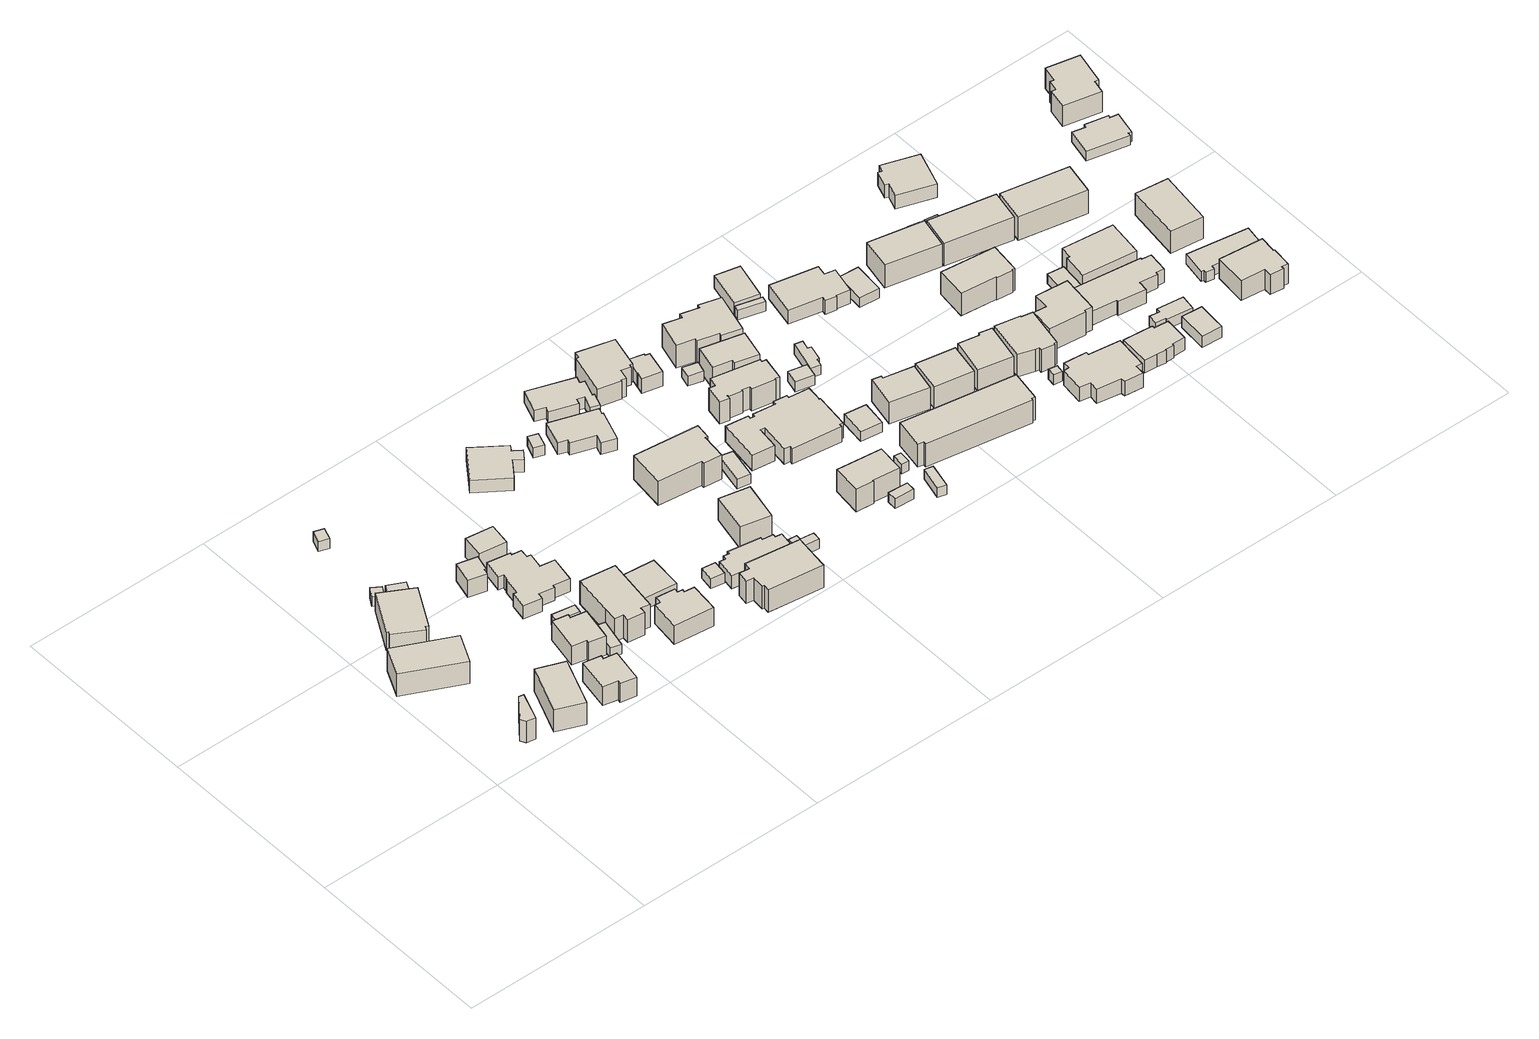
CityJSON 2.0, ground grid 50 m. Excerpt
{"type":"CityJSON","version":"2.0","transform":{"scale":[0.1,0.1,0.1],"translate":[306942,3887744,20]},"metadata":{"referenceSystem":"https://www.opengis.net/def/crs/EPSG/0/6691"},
"CityObjects":{
"building1":{"type":"Building","attributes":{"class":"3001","measuredHeight":2,"BuildingIDAttribute.prefecture":"22","BuildingIDAttribute.city":"22203","BuildingDetailAttribute.surveyYear":2015},"geometry":[{"type":"Solid","lod":"1","boundaries":[[[[0,1,2,3,4]],[[3,5,6,4]],[[2,7,5,3]],[[1,8,7,2]],[[0,9,8,1]],[[4,6,9,0]],[[5,7,8,9,6]]]]}]},
"building2":{"type":"Building","attributes":{"class":"3001","measuredHeight":2,"BuildingIDAttribute.prefecture":"22","BuildingIDAttribute.city":"22203","BuildingDetailAttribute.surveyYear":2015},"geometry":[{"type":"Solid","lod":"1","boundaries":[[[[10,11,12,13]],[[12,14,15,13]],[[11,16,14,12]],[[10,17,16,11]],[[13,15,17,10]],[[14,16,17,15]]]]}]},
"building3":{"type":"Building","attributes":{"class":"3001","measuredHeight":2,"BuildingIDAttribute.prefecture":"22","BuildingIDAttribute.city":"22203","BuildingDetailAttribute.surveyYear":2015},"geometry":[{"type":"Solid","lod":"1","boundaries":[[[[18,19,20,21]],[[20,22,23,21]],[[19,24,22,20]],[[18,25,24,19]],[[21,23,25,18]],[[22,24,25,23]]]]}]},
"building4":{"type":"Building","attributes":{"class":"3001","measuredHeight":2,"BuildingIDAttribute.prefecture":"22","BuildingIDAttribute.city":"22203","BuildingDetailAttribute.surveyYear":2015},"geometry":[{"type":"Solid","lod":"1","boundaries":[[[[26,27,28,29,30,31,32,33]],[[32,34,35,33]],[[31,36,34,32]],[[30,37,36,31]],[[29,38,37,30]],[[28,39,38,29]],[[27,40,39,28]],[[26,41,40,27]],[[33,35,41,26]],[[34,36,37,38,39,40,41,35]]]]}]},
"building5":{"type":"Building","attributes":{"class":"3001","measuredHeight":2,"BuildingIDAttribute.prefecture":"22","BuildingIDAttribute.city":"22203","BuildingDetailAttribute.surveyYear":2015},"geometry":[{"type":"Solid","lod":"1","boundaries":[[[[42,43,44,45]],[[44,46,47,45]],[[43,48,46,44]],[[42,49,48,43]],[[45,47,49,42]],[[46,48,49,47]]]]}]},
"building6":{"type":"Building","attributes":{"class":"3001","measuredHeight":2,"BuildingIDAttribute.prefecture":"22","BuildingIDAttribute.city":"22203","BuildingDetailAttribute.surveyYear":2015},"geometry":[{"type":"Solid","lod":"1","boundaries":[[[[50,51,52,53]],[[52,54,55,53]],[[51,56,54,52]],[[50,57,56,51]],[[53,55,57,50]],[[54,56,57,55]]]]}]},
"building7":{"type":"Building","attributes":{"class":"3001","measuredHeight":2,"BuildingIDAttribute.prefecture":"22","BuildingIDAttribute.city":"22203","BuildingDetailAttribute.surveyYear":2015},"geometry":[{"type":"Solid","lod":"1","boundaries":[[[[58,59,60,61,62,63,64,65]],[[64,66,67,65]],[[63,68,66,64]],[[62,69,68,63]],[[61,70,69,62]],[[60,71,70,61]],[[59,72,71,60]],[[58,73,72,59]],[[65,67,73,58]],[[66,68,69,70,71,72,73,67]]]]}]},
"building8":{"type":"Building","attributes":{"class":"3001","measuredHeight":2,"BuildingIDAttribute.prefecture":"22","BuildingIDAttribute.city":"22203","BuildingDetailAttribute.surveyYear":2015},"geometry":[{"type":"Solid","lod":"1","boundaries":[[[[74,75,76,77]],[[76,78,79,77]],[[75,80,78,76]],[[74,81,80,75]],[[77,79,81,74]],[[78,80,81,79]]]]}]},
"building9":{"type":"Building","attributes":{"class":"3001","measuredHeight":2,"BuildingIDAttribute.prefecture":"22","BuildingIDAttribute.city":"22203","BuildingDetailAttribute.surveyYear":2015},"geometry":[{"type":"Solid","lod":"1","boundaries":[[[[82,83,84,85,86,87,88,89]],[[88,90,91,89]],[[87,92,90,88]],[[86,93,92,87]],[[85,94,93,86]],[[84,95,94,85]],[[83,96,95,84]],[[82,97,96,83]],[[89,91,97,82]],[[90,92,93,94,95,96,97,91]]]]}]},
"building10":{"type":"Building","attributes":{"class":"3001","measuredHeight":2,"BuildingIDAttribute.prefecture":"22","BuildingIDAttribute.city":"22203","BuildingDetailAttribute.surveyYear":2015},"geometry":[{"type":"Solid","lod":"1","boundaries":[[[[98,99,100,101,102,103]],[[102,104,105,103]],[[101,106,104,102]],[[100,107,106,101]],[[99,108,107,100]],[[98,109,108,99]],[[103,105,109,98]],[[104,106,107,108,109,105]]]]}]},
"building11":{"type":"Building","attributes":{"class":"3003","measuredHeight":2,"BuildingIDAttribute.prefecture":"22","BuildingIDAttribute.city":"22203","BuildingDetailAttribute.surveyYear":2015},"geometry":[{"type":"Solid","lod":"1","boundaries":[[[[110,111,112,113]],[[112,114,115,113]],[[111,116,114,112]],[[110,117,116,111]],[[113,115,117,110]],[[114,116,117,115]]]]}]},
"building12":{"type":"Building","attributes":{"class":"3001","measuredHeight":2,"BuildingIDAttribute.prefecture":"22","BuildingIDAttribute.city":"22203","BuildingDetailAttribute.surveyYear":2015},"geometry":[{"type":"Solid","lod":"1","boundaries":[[[[118,119,120,121]],[[120,122,123,121]],[[119,124,122,120]],[[118,125,124,119]],[[121,123,125,118]],[[122,124,125,123]]]]}]},
"building13":{"type":"Building","attributes":{"class":"3001","measuredHeight":2,"BuildingIDAttribute.prefecture":"22","BuildingIDAttribute.city":"22203","BuildingDetailAttribute.surveyYear":2015},"geometry":[{"type":"Solid","lod":"1","boundaries":[[[[126,127,128,129,130,131,132,133,134,135,136,137,138,139,140,141,142,143,144,145]],[[144,146,147,145]],[[143,148,146,144]],[[142,149,148,143]],[[141,150,149,142]],[[140,151,150,141]],[[139,152,151,140]],[[138,153,152,139]],[[137,154,153,138]],[[136,155,154,137]],[[135,156,155,136]],[[134,157,156,135]],[[133,158,157,134]],[[132,159,158,133]],[[131,160,159,132]],[[130,161,160,131]],[[129,162,161,130]],[[128,163,162,129]],[[127,164,163,128]],[[126,165,164,127]],[[145,147,165,126]],[[146,148,149,150,151,152,153,154,155,156,157,158,159,160,161,162,163,164,165,147]]]]}]},
"building14":{"type":"Building","attributes":{"class":"3001","measuredHeight":2,"BuildingIDAttribute.prefecture":"22","BuildingIDAttribute.city":"22203","BuildingDetailAttribute.surveyYear":2015},"geometry":[{"type":"Solid","lod":"1","boundaries":[[[[166,167,168,169]],[[168,170,171,169]],[[167,172,170,168]],[[166,173,172,167]],[[169,171,173,166]],[[170,172,173,171]]]]}]},
"building15":{"type":"Building","attributes":{"class":"3001","measuredHeight":2,"BuildingIDAttribute.prefecture":"22","BuildingIDAttribute.city":"22203","BuildingDetailAttribute.surveyYear":2015},"geometry":[{"type":"Solid","lod":"1","boundaries":[[[[113,174,175,176,177,178,179,180,181]],[[180,182,183,181]],[[179,184,182,180]],[[178,185,184,179]],[[177,186,185,178]],[[176,187,186,177]],[[175,188,187,176]],[[174,189,188,175]],[[113,190,189,174]],[[181,183,190,113]],[[182,184,185,186,187,188,189,190,183]]]]}]},
"building16":{"type":"Building","attributes":{"class":"3001","measuredHeight":2,"BuildingIDAttribute.prefecture":"22","BuildingIDAttribute.city":"22203","BuildingDetailAttribute.surveyYear":2015},"geometry":[{"type":"Solid","lod":"1","boundaries":[[[[191,192,193,194,195,196,197,198,199,200,201,202]],[[201,203,204,202]],[[200,205,203,201]],[[199,206,205,200]],[[198,207,206,199]],[[197,208,207,198]],[[196,209,208,197]],[[195,210,209,196]],[[194,211,210,195]],[[193,212,211,194]],[[192,213,212,193]],[[191,214,213,192]],[[202,204,214,191]],[[203,205,206,207,208,209,210,211,212,213,214,204]]]]}]},
"building17":{"type":"Building","attributes":{"class":"3001","measuredHeight":2,"BuildingIDAttribute.prefecture":"22","BuildingIDAttribute.city":"22203","BuildingDetailAttribute.surveyYear":2015},"geometry":[{"type":"Solid","lod":"1","boundaries":[[[[215,216,217,218]],[[217,219,220,218]],[[216,221,219,217]],[[215,222,221,216]],[[218,220,222,215]],[[219,221,222,220]]]]}]},
"building18":{"type":"Building","attributes":{"class":"3001","measuredHeight":2,"BuildingIDAttribute.prefecture":"22","BuildingIDAttribute.city":"22203","BuildingDetailAttribute.surveyYear":2015},"geometry":[{"type":"Solid","lod":"1","boundaries":[[[[223,224,225,226]],[[225,227,228,226]],[[224,229,227,225]],[[223,230,229,224]],[[226,228,230,223]],[[227,229,230,228]]]]}]},
"building19":{"type":"Building","attributes":{"class":"3001","measuredHeight":2,"BuildingIDAttribute.prefecture":"22","BuildingIDAttribute.city":"22203","BuildingDetailAttribute.surveyYear":2015},"geometry":[{"type":"Solid","lod":"1","boundaries":[[[[231,232,233,234,235,236,237,238]],[[237,239,240,238]],[[236,241,239,237]],[[235,242,241,236]],[[234,243,242,235]],[[233,244,243,234]],[[232,245,244,233]],[[231,246,245,232]],[[238,240,246,231]],[[239,241,242,243,244,245,246,240]]]]}]},
"building20":{"type":"Building","attributes":{"class":"3001","measuredHeight":2,"BuildingIDAttribute.prefecture":"22","BuildingIDAttribute.city":"22203","BuildingDetailAttribute.surveyYear":2015},"geometry":[{"type":"Solid","lod":"1","boundaries":[[[[247,248,249,250,251,252,253,254,255,256]],[[255,257,258,256]],[[254,259,257,255]],[[253,260,259,254]],[[252,261,260,253]],[[251,262,261,252]],[[250,263,262,251]],[[249,264,263,250]],[[248,265,264,249]],[[247,266,265,248]],[[256,258,266,247]],[[257,259,260,261,262,263,264,265,266,258]]]]}]},
"building21":{"type":"Building","attributes":{"class":"3001","measuredHeight":2,"BuildingIDAttribute.prefecture":"22","BuildingIDAttribute.city":"22203","BuildingDetailAttribute.surveyYear":2015},"geometry":[{"type":"Solid","lod":"1","boundaries":[[[[267,268,269,270,271,272,273,274,275,276,277,278]],[[277,279,280,278]],[[276,281,279,277]],[[275,282,281,276]],[[274,283,282,275]],[[273,284,283,274]],[[272,285,284,273]],[[271,286,285,272]],[[270,287,286,271]],[[269,288,287,270]],[[268,289,288,269]],[[267,290,289,268]],[[278,280,290,267]],[[279,281,282,283,284,285,286,287,288,289,290,280]]]]}]},
"building22":{"type":"Building","attributes":{"class":"3001","measuredHeight":2,"BuildingIDAttribute.prefecture":"22","BuildingIDAttribute.city":"22203","BuildingDetailAttribute.surveyYear":2015},"geometry":[{"type":"Solid","lod":"1","boundaries":[[[[291,292,293,294]],[[293,295,296,294]],[[292,297,295,293]],[[291,298,297,292]],[[294,296,298,291]],[[295,297,298,296]]]]}]},
"building23":{"type":"Building","attributes":{"class":"3001","measuredHeight":2,"BuildingIDAttribute.prefecture":"22","BuildingIDAttribute.city":"22203","BuildingDetailAttribute.surveyYear":2015},"geometry":[{"type":"Solid","lod":"1","boundaries":[[[[299,300,301,302]],[[301,303,304,302]],[[300,305,303,301]],[[299,306,305,300]],[[302,304,306,299]],[[303,305,306,304]]]]}]},
"building24":{"type":"Building","attributes":{"class":"3001","measuredHeight":2,"BuildingIDAttribute.prefecture":"22","BuildingIDAttribute.city":"22203","BuildingDetailAttribute.surveyYear":2015},"geometry":[{"type":"Solid","lod":"1","boundaries":[[[[307,308,309,310,311,312]],[[311,313,314,312]],[[310,315,313,311]],[[309,316,315,310]],[[308,317,316,309]],[[307,318,317,308]],[[312,314,318,307]],[[313,315,316,317,318,314]]]]}]},
"building25":{"type":"Building","attributes":{"class":"3001","measuredHeight":2,"BuildingIDAttribute.prefecture":"22","BuildingIDAttribute.city":"22203","BuildingDetailAttribute.surveyYear":2015},"geometry":[{"type":"Solid","lod":"1","boundaries":[[[[319,320,321,322,323,324,325,326,327,328]],[[327,329,330,328]],[[326,331,329,327]],[[325,332,331,326]],[[324,333,332,325]],[[323,334,333,324]],[[322,335,334,323]],[[321,336,335,322]],[[320,337,336,321]],[[319,338,337,320]],[[328,330,338,319]],[[329,331,332,333,334,335,336,337,338,330]]]]}]},
"building26":{"type":"Building","attributes":{"class":"3001","measuredHeight":2,"BuildingIDAttribute.prefecture":"22","BuildingIDAttribute.city":"22203","BuildingDetailAttribute.surveyYear":2015},"geometry":[{"type":"Solid","lod":"1","boundaries":[[[[339,340,341,342,343,344,345,346]],[[345,347,348,346]],[[344,349,347,345]],[[343,350,349,344]],[[342,351,350,343]],[[341,352,351,342]],[[340,353,352,341]],[[339,354,353,340]],[[346,348,354,339]],[[347,349,350,351,352,353,354,348]]]]}]},
"building27":{"type":"Building","attributes":{"class":"3001","measuredHeight":2,"BuildingIDAttribute.prefecture":"22","BuildingIDAttribute.city":"22203","BuildingDetailAttribute.surveyYear":2015},"geometry":[{"type":"Solid","lod":"1","boundaries":[[[[355,356,357,358,359,360,361,362,363,364,365,366,367,368]],[[367,369,370,368]],[[366,371,369,367]],[[365,372,371,366]],[[364,373,372,365]],[[363,374,373,364]],[[362,375,374,363]],[[361,376,375,362]],[[360,377,376,361]],[[359,378,377,360]],[[358,379,378,359]],[[357,380,379,358]],[[356,381,380,357]],[[355,382,381,356]],[[368,370,382,355]],[[369,371,372,373,374,375,376,377,378,379,380,381,382,370]]]]}]},
"building28":{"type":"Building","attributes":{"class":"3001","measuredHeight":2,"BuildingIDAttribute.prefecture":"22","BuildingIDAttribute.city":"22203","BuildingDetailAttribute.surveyYear":2015},"geometry":[{"type":"Solid","lod":"1","boundaries":[[[[383,384,385,386]],[[385,387,388,386]],[[384,389,387,385]],[[383,390,389,384]],[[386,388,390,383]],[[387,389,390,388]]]]}]},
"building29":{"type":"Building","attributes":{"class":"3001","measuredHeight":2,"BuildingIDAttribute.prefecture":"22","BuildingIDAttribute.city":"22203","BuildingDetailAttribute.surveyYear":2015},"geometry":[{"type":"Solid","lod":"1","boundaries":[[[[391,392,393,394,395,396,397,398,399,400,401,402]],[[401,403,404,402]],[[400,405,403,401]],[[399,406,405,400]],[[398,407,406,399]],[[397,408,407,398]],[[396,409,408,397]],[[395,410,409,396]],[[394,411,410,395]],[[393,412,411,394]],[[392,413,412,393]],[[391,414,413,392]],[[402,404,414,391]],[[403,405,406,407,408,409,410,411,412,413,414,404]]]]}]},
"building30":{"type":"Building","attributes":{"class":"3001","measuredHeight":2,"BuildingIDAttribute.prefecture":"22","BuildingIDAttribute.city":"22203","BuildingDetailAttribute.surveyYear":2015},"geometry":[{"type":"Solid","lod":"1","boundaries":[[[[415,416,417,418,419,420]],[[419,421,422,420]],[[418,423,421,419]],[[417,424,423,418]],[[416,425,424,417]],[[415,426,425,416]],[[420,422,426,415]],[[421,423,424,425,426,422]]]]}]},
"building31":{"type":"Building","attributes":{"class":"3003","measuredHeight":2,"BuildingIDAttribute.prefecture":"22","BuildingIDAttribute.city":"22203","BuildingDetailAttribute.surveyYear":2015},"geometry":[{"type":"Solid","lod":"1","boundaries":[[[[427,428,429,430]],[[429,431,432,430]],[[428,433,431,429]],[[427,434,433,428]],[[430,432,434,427]],[[431,433,434,432]]]]}]},
"building32":{"type":"Building","attributes":{"class":"3001","measuredHeight":2,"BuildingIDAttribute.prefecture":"22","BuildingIDAttribute.city":"22203","BuildingDetailAttribute.surveyYear":2015},"geometry":[{"type":"Solid","lod":"1","boundaries":[[[[435,436,437,438,439,440,441,442]],[[441,443,444,442]],[[440,445,443,441]],[[439,446,445,440]],[[438,447,446,439]],[[437,448,447,438]],[[436,449,448,437]],[[435,450,449,436]],[[442,444,450,435]],[[443,445,446,447,448,449,450,444]]]]}]},
"building33":{"type":"Building","attributes":{"class":"3001","measuredHeight":2,"BuildingIDAttribute.prefecture":"22","BuildingIDAttribute.city":"22203","BuildingDetailAttribute.surveyYear":2015},"geometry":[{"type":"Solid","lod":"1","boundaries":[[[[451,452,453,454,455,456,457,458,459,460,461,462,463,464,465,466,467,468,469,470,471,472]],[[471,473,474,472]],[[470,475,473,471]],[[469,476,475,470]],[[468,477,476,469]],[[467,478,477,468]],[[466,479,478,467]],[[465,480,479,466]],[[464,481,480,465]],[[463,482,481,464]],[[462,483,482,463]],[[461,484,483,462]],[[460,485,484,461]],[[459,486,485,460]],[[458,487,486,459]],[[457,488,487,458]],[[456,489,488,457]],[[455,490,489,456]],[[454,491,490,455]],[[453,492,491,454]],[[452,493,492,453]],[[451,494,493,452]],[[472,474,494,451]],[[473,475,476,477,478,479,480,481,482,483,484,485,486,487,488,489,490,491,492,493,494,474]]]]}]},
"building34":{"type":"Building","attributes":{"class":"3001","measuredHeight":2,"BuildingIDAttribute.prefecture":"22","BuildingIDAttribute.city":"22203","BuildingDetailAttribute.surveyYear":2015},"geometry":[{"type":"Solid","lod":"1","boundaries":[[[[495,496,497,498,499,500,501,502,503,504,505,506,507,508,509,510,511,512]],[[511,513,514,512]],[[510,515,513,511]],[[509,516,515,510]],[[508,517,516,509]],[[507,518,517,508]],[[506,519,518,507]],[[505,520,519,506]],[[504,521,520,505]],[[503,522,521,504]],[[502,523,522,503]],[[501,524,523,502]],[[500,525,524,501]],[[499,526,525,500]],[[498,527,526,499]],[[497,528,527,498]],[[496,529,528,497]],[[495,530,529,496]],[[512,514,530,495]],[[513,515,516,517,518,519,520,521,522,523,524,525,526,527,528,529,530,514]]]]}]},
"building35":{"type":"Building","attributes":{"class":"3001","measuredHeight":2,"BuildingIDAttribute.prefecture":"22","BuildingIDAttribute.city":"22203","BuildingDetailAttribute.surveyYear":2015},"geometry":[{"type":"Solid","lod":"1","boundaries":[[[[531,532,533,534]],[[533,535,536,534]],[[532,537,535,533]],[[531,538,537,532]],[[534,536,538,531]],[[535,537,538,536]]]]}]},
"building36":{"type":"Building","attributes":{"class":"3003","measuredHeight":2,"BuildingIDAttribute.prefecture":"22","BuildingIDAttribute.city":"22203","BuildingDetailAttribute.surveyYear":2015},"geometry":[{"type":"Solid","lod":"1","boundaries":[[[[539,540,541,542]],[[541,543,544,542]],[[540,545,543,541]],[[539,546,545,540]],[[542,544,546,539]],[[543,545,546,544]]]]}]},
"building37":{"type":"Building","attributes":{"class":"3001","measuredHeight":2,"BuildingIDAttribute.prefecture":"22","BuildingIDAttribute.city":"22203","BuildingDetailAttribute.surveyYear":2015},"geometry":[{"type":"Solid","lod":"1","boundaries":[[[[547,548,549,550]],[[549,551,552,550]],[[548,553,551,549]],[[547,554,553,548]],[[550,552,554,547]],[[551,553,554,552]]]]}]},
"building38":{"type":"Building","attributes":{"class":"3001","measuredHeight":2,"BuildingIDAttribute.prefecture":"22","BuildingIDAttribute.city":"22203","BuildingDetailAttribute.surveyYear":2015},"geometry":[{"type":"Solid","lod":"1","boundaries":[[[[555,556,557,558,559,560]],[[559,561,562,560]],[[558,563,561,559]],[[557,564,563,558]],[[556,565,564,557]],[[555,566,565,556]],[[560,562,566,555]],[[561,563,564,565,566,562]]]]}]},
"building39":{"type":"Building","attributes":{"class":"3001","measuredHeight":2,"BuildingIDAttribute.prefecture":"22","BuildingIDAttribute.city":"22203","BuildingDetailAttribute.surveyYear":2015},"geometry":[{"type":"Solid","lod":"1","boundaries":[[[[567,568,569,570]],[[569,571,572,570]],[[568,573,571,569]],[[567,574,573,568]],[[570,572,574,567]],[[571,573,574,572]]]]}]},
"building40":{"type":"Building","attributes":{"class":"3001","measuredHeight":2,"BuildingIDAttribute.prefecture":"22","BuildingIDAttribute.city":"22203","BuildingDetailAttribute.surveyYear":2015},"geometry":[{"type":"Solid","lod":"1","boundaries":[[[[575,576,577,578,579,580,581,582,583,584,585,586]],[[585,587,588,586]],[[584,589,587,585]],[[583,590,589,584]],[[582,591,590,583]],[[581,592,591,582]],[[580,593,592,581]],[[579,594,593,580]],[[578,595,594,579]],[[577,596,595,578]],[[576,597,596,577]],[[575,598,597,576]],[[586,588,598,575]],[[587,589,590,591,592,593,594,595,596,597,598,588]]]]}]},
"building41":{"type":"Building","attributes":{"class":"3001","measuredHeight":2,"BuildingIDAttribute.prefecture":"22","BuildingIDAttribute.city":"22203","BuildingDetailAttribute.surveyYear":2015},"geometry":[{"type":"Solid","lod":"1","boundaries":[[[[599,600,601,602]],[[601,603,604,602]],[[600,605,603,601]],[[599,606,605,600]],[[602,604,606,599]],[[603,605,606,604]]]]}]},
"building42":{"type":"Building","attributes":{"class":"3001","measuredHeight":2,"BuildingIDAttribute.prefecture":"22","BuildingIDAttribute.city":"22203","BuildingDetailAttribute.surveyYear":2015},"geometry":[{"type":"Solid","lod":"1","boundaries":[[[[607,608,609,610,611,612,613,614]],[[613,615,616,614]],[[612,617,615,613]],[[611,618,617,612]],[[610,619,618,611]],[[609,620,619,610]],[[608,621,620,609]],[[607,622,621,608]],[[614,616,622,607]],[[615,617,618,619,620,621,622,616]]]]}]},
"building43":{"type":"Building","attributes":{"class":"3001","measuredHeight":2,"BuildingIDAttribute.prefecture":"22","BuildingIDAttribute.city":"22203","BuildingDetailAttribute.surveyYear":2015},"geometry":[{"type":"Solid","lod":"1","boundaries":[[[[623,624,625,626,627,628]],[[627,629,630,628]],[[626,631,629,627]],[[625,632,631,626]],[[624,633,632,625]],[[623,634,633,624]],[[628,630,634,623]],[[629,631,632,633,634,630]]]]}]},
"building44":{"type":"Building","attributes":{"class":"3001","measuredHeight":2,"BuildingIDAttribute.prefecture":"22","BuildingIDAttribute.city":"22203","BuildingDetailAttribute.surveyYear":2015},"geometry":[{"type":"Solid","lod":"1","boundaries":[[[[635,636,637,638,639,640,641,642]],[[641,643,644,642]],[[640,645,643,641]],[[639,646,645,640]],[[638,647,646,639]],[[637,648,647,638]],[[636,649,648,637]],[[635,650,649,636]],[[642,644,650,635]],[[643,645,646,647,648,649,650,644]]]]}]},
"building45":{"type":"Building","attributes":{"class":"3003","measuredHeight":2,"BuildingIDAttribute.prefecture":"22","BuildingIDAttribute.city":"22203","BuildingDetailAttribute.surveyYear":2015},"geometry":[{"type":"Solid","lod":"1","boundaries":[[[[651,652,653,654]],[[653,655,656,654]],[[652,657,655,653]],[[651,658,657,652]],[[654,656,658,651]],[[655,657,658,656]]]]}]},
"building46":{"type":"Building","attributes":{"class":"3001","measuredHeight":2,"BuildingIDAttribute.prefecture":"22","BuildingIDAttribute.city":"22203","BuildingDetailAttribute.surveyYear":2015},"geometry":[{"type":"Solid","lod":"1","boundaries":[[[[659,660,661,662]],[[661,663,664,662]],[[660,665,663,661]],[[659,666,665,660]],[[662,664,666,659]],[[663,665,666,664]]]]}]},
"building47":{"type":"Building","attributes":{"class":"3001","measuredHeight":2,"BuildingIDAttribute.prefecture":"22","BuildingIDAttribute.city":"22203","BuildingDetailAttribute.surveyYear":2015},"geometry":[{"type":"Solid","lod":"1","boundaries":[[[[667,668,669,670]],[[669,671,672,670]],[[668,673,671,669]],[[667,674,673,668]],[[670,672,674,667]],[[671,673,674,672]]]]}]},
"building48":{"type":"Building","attributes":{"class":"3001","measuredHeight":2,"BuildingIDAttribute.prefecture":"22","BuildingIDAttribute.city":"22203","BuildingDetailAttribute.surveyYear":2015},"geometry":[{"type":"Solid","lod":"1","boundaries":[[[[675,676,677,678,679,680,681,682,683,684]],[[683,685,686,684]],[[682,687,685,683]],[[681,688,687,682]],[[680,689,688,681]],[[679,690,689,680]],[[678,691,690,679]],[[677,692,691,678]],[[676,693,692,677]],[[675,694,693,676]],[[684,686,694,675]],[[685,687,688,689,690,691,692,693,694,686]]]]}]},
"building49":{"type":"Building","attributes":{"class":"3001","measuredHeight":2,"BuildingIDAttribute.prefecture":"22","BuildingIDAttribute.city":"22203","BuildingDetailAttribute.surveyYear":2015},"geometry":[{"type":"Solid","lod":"1","boundaries":[[[[695,696,697,698,699,700]],[[699,701,702,700]],[[698,703,701,699]],[[697,704,703,698]],[[696,705,704,697]],[[695,706,705,696]],[[700,702,706,695]],[[701,703,704,705,706,702]]]]}]},
"building50":{"type":"Building","attributes":{"class":"3003","measuredHeight":2,"BuildingIDAttribute.prefecture":"22","BuildingIDAttribute.city":"22203","BuildingDetailAttribute.surveyYear":2015},"geometry":[{"type":"Solid","lod":"1","boundaries":[[[[707,708,709,710]],[[709,711,712,710]],[[708,713,711,709]],[[707,714,713,708]],[[710,712,714,707]],[[711,713,714,712]]]]}]},
"building51":{"type":"Building","attributes":{"class":"3001","measuredHeight":2,"BuildingIDAttribute.prefecture":"22","BuildingIDAttribute.city":"22203","BuildingDetailAttribute.surveyYear":2015},"geometry":[{"type":"Solid","lod":"1","boundaries":[[[[715,716,717,718]],[[717,719,720,718]],[[716,721,719,717]],[[715,722,721,716]],[[718,720,722,715]],[[719,721,722,720]]]]}]},
"building52":{"type":"Building","attributes":{"class":"3001","measuredHeight":2,"BuildingIDAttribute.prefecture":"22","BuildingIDAttribute.city":"22203","BuildingDetailAttribute.surveyYear":2015},"geometry":[{"type":"Solid","lod":"1","boundaries":[[[[723,724,725,726,727,728,729,730,731,732,733]],[[732,734,735,733]],[[731,736,734,732]],[[730,737,736,731]],[[729,738,737,730]],[[728,739,738,729]],[[727,740,739,728]],[[726,741,740,727]],[[725,742,741,726]],[[724,743,742,725]],[[723,744,743,724]],[[733,735,744,723]],[[734,736,737,738,739,740,741,742,743,744,735]]]]}]},
"building53":{"type":"Building","attributes":{"class":"3001","measuredHeight":2,"BuildingIDAttribute.prefecture":"22","BuildingIDAttribute.city":"22203","BuildingDetailAttribute.surveyYear":2015},"geometry":[{"type":"Solid","lod":"1","boundaries":[[[[745,746,747,748,749,750,751,752,753,754,755,756,757,758]],[[757,759,760,758]],[[756,761,759,757]],[[755,762,761,756]],[[754,763,762,755]],[[753,764,763,754]],[[752,765,764,753]],[[751,766,765,752]],[[750,767,766,751]],[[749,768,767,750]],[[748,769,768,749]],[[747,770,769,748]],[[746,771,770,747]],[[745,772,771,746]],[[758,760,772,745]],[[759,761,762,763,764,765,766,767,768,769,770,771,772,760]]]]}]},
"building54":{"type":"Building","attributes":{"class":"3001","measuredHeight":2,"BuildingIDAttribute.prefecture":"22","BuildingIDAttribute.city":"22203","BuildingDetailAttribute.surveyYear":2015},"geometry":[{"type":"Solid","lod":"1","boundaries":[[[[773,774,775,776]],[[775,777,778,776]],[[774,779,777,775]],[[773,780,779,774]],[[776,778,780,773]],[[777,779,780,778]]]]}]},
"building55":{"type":"Building","attributes":{"class":"3001","measuredHeight":2,"BuildingIDAttribute.prefecture":"22","BuildingIDAttribute.city":"22203","BuildingDetailAttribute.surveyYear":2015},"geometry":[{"type":"Solid","lod":"1","boundaries":[[[[781,782,783,784,785,786,787,788]],[[787,789,790,788]],[[786,791,789,787]],[[785,792,791,786]],[[784,793,792,785]],[[783,794,793,784]],[[782,795,794,783]],[[781,796,795,782]],[[788,790,796,781]],[[789,791,792,793,794,795,796,790]]]]}]},
"building56":{"type":"Building","attributes":{"class":"3001","measuredHeight":2,"BuildingIDAttribute.prefecture":"22","BuildingIDAttribute.city":"22203","BuildingDetailAttribute.surveyYear":2015},"geometry":[{"type":"Solid","lod":"1","boundaries":[[[[797,798,799,800,801,802,803,804]],[[803,805,806,804]],[[802,807,805,803]],[[801,808,807,802]],[[800,809,808,801]],[[799,810,809,800]],[[798,811,810,799]],[[797,812,811,798]],[[804,806,812,797]],[[805,807,808,809,810,811,812,806]]]]}]},
"building57":{"type":"Building","attributes":{"class":"3001","measuredHeight":2,"BuildingIDAttribute.prefecture":"22","BuildingIDAttribute.city":"22203","BuildingDetailAttribute.surveyYear":2015},"geometry":[{"type":"Solid","lod":"1","boundaries":[[[[813,814,815,816,817,818,819,820,821,822,823]],[[822,824,825,823]],[[821,826,824,822]],[[820,827,826,821]],[[819,828,827,820]],[[818,829,828,819]],[[817,830,829,818]],[[816,831,830,817]],[[815,832,831,816]],[[814,833,832,815]],[[813,834,833,814]],[[823,825,834,813]],[[824,826,827,828,829,830,831,832,833,834,825]]]]}]},
"building58":{"type":"Building","attributes":{"class":"3001","measuredHeight":2,"BuildingIDAttribute.prefecture":"22","BuildingIDAttribute.city":"22203","BuildingDetailAttribute.surveyYear":2015},"geometry":[{"type":"Solid","lod":"1","boundaries":[[[[835,836,837,838]],[[837,839,840,838]],[[836,841,839,837]],[[835,842,841,836]],[[838,840,842,835]],[[839,841,842,840]]]]}]},
"building59":{"type":"Building","attributes":{"class":"3001","measuredHeight":2,"BuildingIDAttribute.prefecture":"22","BuildingIDAttribute.city":"22203","BuildingDetailAttribute.surveyYear":2015},"geometry":[{"type":"Solid","lod":"1","boundaries":[[[[843,844,845,846]],[[845,847,848,846]],[[844,849,847,845]],[[843,850,849,844]],[[846,848,850,843]],[[847,849,850,848]]]]}]},
"building60":{"type":"Building","attributes":{"class":"3001","measuredHeight":2,"BuildingIDAttribute.prefecture":"22","BuildingIDAttribute.city":"22203","BuildingDetailAttribute.surveyYear":2015},"geometry":[{"type":"Solid","lod":"1","boundaries":[[[[851,852,853,854]],[[853,855,856,854]],[[852,857,855,853]],[[851,858,857,852]],[[854,856,858,851]],[[855,857,858,856]]]]}]},
"building61":{"type":"Building","attributes":{"class":"3001","measuredHeight":2,"BuildingIDAttribute.prefecture":"22","BuildingIDAttribute.city":"22203","BuildingDetailAttribute.surveyYear":2015},"geometry":[{"type":"Solid","lod":"1","boundaries":[[[[859,860,861,862]],[[861,863,864,862]],[[860,865,863,861]],[[859,866,865,860]],[[862,864,866,859]],[[863,865,866,864]]]]}]},
"building62":{"type":"Building","attributes":{"class":"3001","measuredHeight":2,"BuildingIDAttribute.prefecture":"22","BuildingIDAttribute.city":"22203","BuildingDetailAttribute.surveyYear":2015},"geometry":[{"type":"Solid","lod":"1","boundaries":[[[[867,868,869,870,871,872,873,874,875,876,877,878]],[[877,879,880,878]],[[876,881,879,877]],[[875,882,881,876]],[[874,883,882,875]],[[873,884,883,874]],[[872,885,884,873]],[[871,886,885,872]],[[870,887,886,871]],[[869,888,887,870]],[[868,889,888,869]],[[867,890,889,868]],[[878,880,890,867]],[[879,881,882,883,884,885,886,887,888,889,890,880]]]]}]},
"building63":{"type":"Building","attributes":{"class":"3001","measuredHeight":2,"BuildingIDAttribute.prefecture":"22","BuildingIDAttribute.city":"22203","BuildingDetailAttribute.surveyYear":2015},"geometry":[{"type":"Solid","lod":"1","boundaries":[[[[891,892,893,894,895,896,897,898]],[[897,899,900,898]],[[896,901,899,897]],[[895,902,901,896]],[[894,903,902,895]],[[893,904,903,894]],[[892,905,904,893]],[[891,906,905,892]],[[898,900,906,891]],[[899,901,902,903,904,905,906,900]]]]}]},
"building64":{"type":"Building","attributes":{"class":"3001","measuredHeight":2,"BuildingIDAttribute.prefecture":"22","BuildingIDAttribute.city":"22203","BuildingDetailAttribute.surveyYear":2015},"geometry":[{"type":"Solid","lod":"1","boundaries":[[[[907,908,909,910]],[[909,911,912,910]],[[908,913,911,909]],[[907,914,913,908]],[[910,912,914,907]],[[911,913,914,912]]]]}]},
"building65":{"type":"Building","attributes":{"class":"3001","measuredHeight":2,"BuildingIDAttribute.prefecture":"22","BuildingIDAttribute.city":"22203","BuildingDetailAttribute.surveyYear":2015},"geometry":[{"type":"Solid","lod":"1","boundaries":[[[[915,916,917,918,919,920,921,922]],[[921,923,924,922]],[[920,925,923,921]],[[919,926,925,920]],[[918,927,926,919]],[[917,928,927,918]],[[916,929,928,917]],[[915,930,929,916]],[[922,924,930,915]],[[923,925,926,927,928,929,930,924]]]]}]},
"building66":{"type":"Building","attributes":{"class":"3001","measuredHeight":2,"BuildingIDAttribute.prefecture":"22","BuildingIDAttribute.city":"22203","BuildingDetailAttribute.surveyYear":2015},"geometry":[{"type":"Solid","lod":"1","boundaries":[[[[931,932,933,934,935,936]],[[935,937,938,936]],[[934,939,937,935]],[[933,940,939,934]],[[932,941,940,933]],[[931,942,941,932]],[[936,938,942,931]],[[937,939,940,941,942,938]]]]}]},
"building67":{"type":"Building","attributes":{"class":"3001","measuredHeight":2,"BuildingIDAttribute.prefecture":"22","BuildingIDAttribute.city":"22203","BuildingDetailAttribute.surveyYear":2015},"geometry":[{"type":"Solid","lod":"1","boundaries":[[[[943,944,945,946]],[[945,947,948,946]],[[944,949,947,945]],[[943,950,949,944]],[[946,948,950,943]],[[947,949,950,948]]]]}]},
"building68":{"type":"Building","attributes":{"class":"3001","measuredHeight":2,"BuildingIDAttribute.prefecture":"22","BuildingIDAttribute.city":"22203","BuildingDetailAttribute.surveyYear":2015},"geometry":[{"type":"Solid","lod":"1","boundaries":[[[[951,952,953,954,955,956,957,958,959,960]],[[959,961,962,960]],[[958,963,961,959]],[[957,964,963,958]],[[956,965,964,957]],[[955,966,965,956]],[[954,967,966,955]],[[953,968,967,954]],[[952,969,968,953]],[[951,970,969,952]],[[960,962,970,951]],[[961,963,964,965,966,967,968,969,970,962]]]]}]},
"building69":{"type":"Building","attributes":{"class":"3001","measuredHeight":2,"BuildingIDAttribute.prefecture":"22","BuildingIDAttribute.city":"22203","BuildingDetailAttribute.surveyYear":2015},"geometry":[{"type":"Solid","lod":"1","boundaries":[[[[971,972,973,974,975,976,977,978,979,980,981,982]],[[981,983,984,982]],[[980,985,983,981]],[[979,986,985,980]],[[978,987,986,979]],[[977,988,987,978]],[[976,989,988,977]],[[975,990,989,976]],[[974,991,990,975]],[[973,992,991,974]],[[972,993,992,973]],[[971,994,993,972]],[[982,984,994,971]],[[983,985,986,987,988,989,990,991,992,993,994,984]]]]}]},
"building70":{"type":"Building","attributes":{"class":"3001","measuredHeight":2,"BuildingIDAttribute.prefecture":"22","BuildingIDAttribute.city":"22203","BuildingDetailAttribute.surveyYear":2015},"geometry":[{"type":"Solid","lod":"1","boundaries":[[[[995,996,997,998]],[[997,999,1000,998]],[[996,1001,999,997]],[[995,1002,1001,996]],[[998,1000,1002,995]],[[999,1001,1002,1000]]]]}]},
"building71":{"type":"Building","attributes":{"class":"3001","measuredHeight":2,"BuildingIDAttribute.prefecture":"22","BuildingIDAttribute.city":"22203","BuildingDetailAttribute.surveyYear":2015},"geometry":[{"type":"Solid","lod":"1","boundaries":[[[[1003,1004,1005,1006,1007,1008,1009,1010,1011,1012]],[[1011,1013,1014,1012]],[[1010,1015,1013,1011]],[[1009,1016,1015,1010]],[[1008,1017,1016,1009]],[[1007,1018,1017,1008]],[[1006,1019,1018,1007]],[[1005,1020,1019,1006]],[[1004,1021,1020,1005]],[[1003,1022,1021,1004]],[[1012,1014,1022,1003]],[[1013,1015,1016,1017,1018,1019,1020,1021,1022,1014]]]]}]},
"building72":{"type":"Building","attributes":{"class":"3001","measuredHeight":2,"BuildingIDAttribute.prefecture":"22","BuildingIDAttribute.city":"22203","BuildingDetailAttribute.surveyYear":2015},"geometry":[{"type":"Solid","lod":"1","boundaries":[[[[1023,1024,1025,1026,1027,1028,1029,1030,1031,1032]],[[1031,1033,1034,1032]],[[1030,1035,1033,1031]],[[1029,1036,1035,1030]],[[1028,1037,1036,1029]],[[1027,1038,1037,1028]],[[1026,1039,1038,1027]],[[1025,1040,1039,1026]],[[1024,1041,1040,1025]],[[1023,1042,1041,1024]],[[1032,1034,1042,1023]],[[1033,1035,1036,1037,1038,1039,1040,1041,1042,1034]]]]}]}
},
"vertices":[
[156,52,15],[132,57,15],[125,71,15],[171,128,15],[183,126,15],[171,128,80],[183,126,80],[125,71,80],[132,57,80],[156,52,80],
[8,351,17],[45,427,17],[194,354,17],[157,278,17],[194,354,86],[157,278,86],[45,427,86],[8,351,86],
[271,14,15],[200,43,15],[251,170,15],[322,142,15],[251,170,83],[322,142,83],[200,43,83],[271,14,83],
[229,540,18],[169,432,18],[162,436,18],[157,426,18],[86,466,18],[90,474,18],[84,477,18],[146,587,18],[84,477,73],[146,587,73],[90,474,73],[86,466,73],[157,426,73],[162,436,73],[169,432,73],[229,540,73],
[174,589,17],[150,604,17],[166,628,17],[189,613,17],[166,628,47],[189,613,47],[150,604,47],[174,589,47],
[184,589,17],[196,612,17],[239,590,17],[227,567,17],[239,590,47],[227,567,47],[196,612,47],[184,589,47],
[414,12,14],[373,20,14],[375,30,14],[337,38,14],[353,124,14],[398,115,14],[396,105,14],[430,99,14],[396,105,72],[430,99,72],[398,115,72],[353,124,72],[337,38,72],[375,30,72],[373,20,72],[414,12,72],
[199,803,17],[173,812,17],[185,844,17],[210,835,17],[185,844,47],[210,835,47],[173,812,47],[199,803,47],
[385,268,15],[426,260,15],[424,250,15],[464,242,15],[446,154,15],[402,164,15],[404,171,15],[367,179,15],[404,171,73],[367,179,73],[402,164,73],[446,154,73],[464,242,73],[424,250,73],[426,260,73],[385,268,73],
[386,492,15],[382,493,15],[378,478,15],[332,490,15],[346,546,15],[397,533,15],[346,546,67],[397,533,67],[332,490,67],[378,478,67],[382,493,67],[386,492,67],
[475,136,13],[448,143,13],[466,219,13],[493,212,13],[466,219,43],[493,212,43],[448,143,43],[475,136,43],
[413,283,15],[417,306,15],[476,296,15],[471,272,15],[476,296,45],[471,272,45],[417,306,45],[413,283,45],
[389,403,15],[397,401,15],[406,446,15],[408,446,15],[411,462,15],[398,464,15],[408,515,15],[467,505,15],[466,499,15],[491,495,15],[488,473,15],[498,471,15],[490,431,15],[528,425,15],[515,358,15],[472,365,15],[471,359,15],[431,366,15],[428,350,15],[381,359,15],[428,350,55],[381,359,55],[431,366,55],[471,359,55],[472,365,55],[515,358,55],[528,425,55],[490,431,55],[498,471,55],[488,473,55],[491,495,55],[466,499,55],[467,505,55],[408,515,55],[398,464,55],[411,462,55],[408,446,55],[406,446,55],[397,401,55],[389,403,55],
[400,532,17],[408,589,17],[480,579,17],[471,521,17],[480,579,74],[471,521,74],[408,589,74],[400,532,74],
[508,316,13],[599,303,13],[578,160,13],[555,164,13],[553,148,13],[509,154,13],[511,172,13],[488,175,13],[511,172,83],[488,175,83],[509,154,83],[553,148,83],[555,164,83],[578,160,83],[599,303,83],[508,316,83],[493,212,83],
[583,83,13],[593,162,13],[608,160,13],[609,163,13],[610,178,13],[660,172,13],[658,161,13],[671,159,13],[670,152,13],[676,151,13],[696,148,13],[687,71,13],[696,148,70],[687,71,70],[676,151,70],[670,152,70],[671,159,70],[658,161,70],[660,172,70],[610,178,70],[609,163,70],[608,160,70],[593,162,70],[583,83,70],
[595,210,13],[605,298,13],[698,288,13],[689,200,13],[698,288,48],[689,200,48],[605,298,48],[595,210,48],
[793,159,14],[758,165,14],[764,203,14],[799,198,14],[764,203,44],[799,198,44],[758,165,44],[793,159,44],
[547,737,17],[608,821,17],[687,763,17],[677,749,17],[699,733,17],[681,709,17],[660,725,17],[626,679,17],[660,725,56],[626,679,56],[681,709,56],[699,733,56],[677,749,56],[687,763,56],[608,821,56],[547,737,56],
[806,27,13],[808,43,13],[803,43,13],[807,76,13],[787,79,13],[792,109,13],[818,105,13],[821,123,13],[963,103,13],[950,7,13],[963,103,82],[950,7,82],[821,123,82],[818,105,82],[792,109,82],[787,79,82],[807,76,82],[803,43,82],[808,43,82],[806,27,82],
[792,134,15],[800,186,15],[816,183,15],[818,194,15],[833,191,15],[834,198,15],[919,184,15],[918,178,15],[946,174,15],[945,166,15],[962,163,15],[953,108,15],[962,163,55],[953,108,55],[945,166,55],[946,174,55],[918,178,55],[919,184,55],[834,198,55],[833,191,55],[818,194,55],[816,183,55],[800,186,55],[792,134,55],
[749,719,20],[724,728,20],[738,765,20],[762,756,20],[738,765,50],[762,756,50],[724,728,50],[749,719,50],
[910,318,15],[987,301,15],[965,201,15],[888,218,15],[965,201,82],[888,218,82],[987,301,82],[910,318,82],
[963,113,15],[968,148,15],[990,146,15],[989,133,15],[1024,128,15],[1021,106,15],[1024,128,45],[1021,106,45],[989,133,45],[990,146,45],[968,148,45],[963,113,45],
[911,725,20],[906,709,20],[909,708,20],[881,627,20],[843,640,20],[851,663,20],[791,683,20],[794,693,20],[771,701,20],[793,765,20],[771,701,56],[793,765,56],[794,693,56],[791,683,56],[851,663,56],[843,640,56],[881,627,56],[909,708,56],[906,709,56],[911,725,56],
[1015,511,22],[1010,471,22],[1003,472,22],[995,406,22],[947,412,22],[948,420,22],[835,434,22],[847,531,22],[835,434,96],[847,531,96],[948,420,96],[947,412,96],[995,406,96],[1003,472,96],[1010,471,96],[1015,511,96],
[938,833,21],[932,816,21],[944,812,21],[928,768,21],[933,767,21],[921,733,21],[899,740,21],[911,773,21],[893,779,21],[888,766,21],[820,790,21],[825,803,21],[799,813,21],[821,874,21],[799,813,55],[821,874,55],[825,803,55],[820,790,55],[888,766,55],[893,779,55],[911,773,55],[899,740,55],[921,733,55],[933,767,55],[928,768,55],[944,812,55],[932,816,55],[938,833,55],
[1021,445,18],[1054,437,18],[1037,357,18],[1003,364,18],[1037,357,48],[1003,364,48],[1054,437,48],[1021,445,48],
[1044,767,23],[1037,769,23],[1035,762,23],[1011,768,23],[1004,741,23],[992,744,23],[991,741,23],[932,756,23],[959,861,23],[967,860,23],[971,876,23],[1065,851,23],[971,876,78],[1065,851,78],[967,860,78],[959,861,78],[932,756,78],[991,741,78],[992,744,78],[1004,741,78],[1011,768,78],[1035,762,78],[1037,769,78],[1044,767,78],
[1283,202,17],[1275,130,17],[1204,138,17],[1204,135,17],[1157,140,17],[1166,216,17],[1157,140,85],[1166,216,85],[1204,135,85],[1204,138,85],[1275,130,85],[1283,202,85],
[1229,92,17],[1231,117,17],[1282,113,17],[1280,89,17],[1282,113,47],[1280,89,47],[1231,117,47],[1229,92,47],
[1086,714,23],[1036,726,23],[1041,746,23],[1041,747,23],[1053,793,23],[1091,783,23],[1090,779,23],[1101,776,23],[1090,779,67],[1101,776,67],[1091,783,67],[1053,793,67],[1041,747,67],[1041,746,67],[1036,726,67],[1086,714,67],
[1081,495,18],[1140,487,18],[1139,479,18],[1150,477,18],[1151,485,18],[1211,477,18],[1212,486,18],[1247,481,18],[1246,474,18],[1299,467,18],[1294,426,18],[1297,426,18],[1285,335,18],[1276,336,18],[1275,328,18],[1147,345,18],[1148,354,18],[1133,356,18],[1143,435,18],[1132,436,18],[1124,378,18],[1066,386,18],[1124,378,65],[1066,386,65],[1132,436,65],[1143,435,65],[1133,356,65],[1148,354,65],[1147,345,65],[1275,328,65],[1276,336,65],[1285,335,65],[1297,426,65],[1294,426,65],[1299,467,65],[1246,474,65],[1247,481,65],[1212,486,65],[1211,477,65],[1151,485,65],[1150,477,65],[1139,479,65],[1140,487,65],[1081,495,65],
[1260,587,21],[1258,580,21],[1269,578,21],[1257,517,21],[1246,519,21],[1245,516,21],[1185,528,21],[1186,536,21],[1167,540,21],[1166,536,21],[1131,543,21],[1132,547,21],[1131,547,21],[1129,537,21],[1105,542,21],[1115,591,21],[1131,588,21],[1137,613,21],[1131,588,89],[1137,613,89],[1115,591,89],[1105,542,89],[1129,537,89],[1131,547,89],[1132,547,89],[1131,543,89],[1166,536,89],[1167,540,89],[1186,536,89],[1185,528,89],[1245,516,89],[1246,519,89],[1257,517,89],[1269,578,89],[1258,580,89],[1260,587,89],
[1174,697,23],[1165,668,23],[1127,678,23],[1136,708,23],[1127,678,53],[1136,708,53],[1165,668,53],[1174,697,53],
[1345,53,16],[1323,59,16],[1339,122,16],[1360,117,16],[1339,122,46],[1360,117,46],[1323,59,46],[1345,53,46],
[1329,163,18],[1310,165,18],[1313,196,18],[1332,194,18],[1313,196,48],[1332,194,48],[1310,165,48],[1329,163,48],
[1287,672,24],[1269,599,24],[1208,615,24],[1210,623,24],[1163,634,24],[1179,699,24],[1163,634,90],[1179,699,90],[1210,623,90],[1208,615,90],[1269,599,90],[1287,672,90],
[1373,360,17],[1364,294,17],[1308,302,17],[1317,368,17],[1308,302,47],[1317,368,47],[1364,294,47],[1373,360,47],
[1165,809,23],[1212,796,23],[1215,808,23],[1262,795,23],[1264,804,23],[1320,788,23],[1291,683,23],[1241,697,23],[1243,704,23],[1188,719,23],[1190,725,23],[1145,738,23],[1190,725,93],[1145,738,93],[1188,719,93],[1243,704,93],[1241,697,93],[1291,683,93],[1320,788,93],[1264,804,93],[1262,795,93],[1215,808,93],[1212,796,93],[1165,809,93],
[1353,537,22],[1344,500,22],[1297,511,22],[1306,548,22],[1297,511,52],[1306,548,52],[1344,500,52],[1353,537,52],
[1373,605,21],[1394,600,21],[1388,577,21],[1397,574,21],[1386,534,21],[1381,535,21],[1376,517,21],[1352,523,21],[1376,517,51],[1352,523,51],[1381,535,51],[1386,534,51],[1397,574,51],[1388,577,51],[1394,600,51],[1373,605,51],
[1392,303,17],[1409,383,17],[1432,378,17],[1431,372,17],[1508,355,17],[1491,281,17],[1508,355,84],[1491,281,84],[1431,372,84],[1432,378,84],[1409,383,84],[1392,303,84],
[1661,188,15],[1647,107,15],[1638,109,15],[1637,103,15],[1367,150,15],[1368,158,15],[1353,161,15],[1367,239,15],[1353,161,85],[1367,239,85],[1368,158,85],[1367,150,85],[1637,103,85],[1638,109,85],[1647,107,85],[1661,188,85],
[1346,764,24],[1350,779,24],[1415,761,24],[1411,746,24],[1415,761,54],[1411,746,54],[1350,779,54],[1346,764,54],
[1372,875,24],[1435,860,24],[1411,765,24],[1349,780,24],[1411,765,63],[1349,780,63],[1435,860,63],[1372,875,63],
[1500,278,16],[1516,361,16],[1616,342,16],[1600,259,16],[1616,342,82],[1600,259,82],[1516,361,82],[1500,278,82],
[1564,747,22],[1559,721,22],[1586,715,22],[1570,645,22],[1535,652,22],[1534,649,22],[1506,655,22],[1508,666,22],[1424,684,22],[1443,773,22],[1424,684,64],[1443,773,64],[1508,666,64],[1506,655,64],[1534,649,64],[1535,652,64],[1570,645,64],[1586,715,64],[1559,721,64],[1564,747,64],
[1628,349,16],[1683,338,16],[1685,344,16],[1718,337,16],[1696,237,16],[1608,256,16],[1696,237,82],[1608,256,82],[1718,337,82],[1685,344,82],[1683,338,82],[1628,349,82],
[1586,704,20],[1639,700,20],[1631,618,20],[1579,623,20],[1631,618,50],[1579,623,50],[1639,700,50],[1586,704,50],
[1751,166,13],[1754,188,13],[1776,184,13],[1773,163,13],[1776,184,43],[1773,163,43],[1754,188,43],[1751,166,43],
[1725,338,15],[1790,325,15],[1790,322,15],[1818,316,15],[1797,210,15],[1790,211,15],[1789,207,15],[1754,213,15],[1755,221,15],[1746,223,15],[1705,236,15],[1746,223,83],[1705,236,83],[1755,221,83],[1754,213,83],[1789,207,83],[1790,211,83],[1797,210,83],[1818,316,83],[1790,322,83],[1790,325,83],[1725,338,83],
[1845,166,10],[1844,158,10],[1926,146,10],[1916,60,10],[1900,61,10],[1898,35,10],[1849,41,10],[1849,52,10],[1787,62,10],[1790,86,10],[1761,92,10],[1769,154,10],[1784,154,10],[1785,172,10],[1784,154,54],[1785,172,54],[1769,154,54],[1761,92,54],[1790,86,54],[1787,62,54],[1849,52,54],[1849,41,54],[1898,35,54],[1900,61,54],[1916,60,54],[1926,146,54],[1844,158,54],[1845,166,54],
[1820,687,18],[1802,606,18],[1662,637,18],[1679,717,18],[1662,637,88],[1679,717,88],[1802,606,88],[1820,687,88],
[1888,528,14],[1878,448,14],[1871,449,14],[1871,446,14],[1828,451,14],[1829,453,14],[1736,464,14],[1746,545,14],[1736,464,82],[1746,545,82],[1829,453,82],[1828,451,82],[1871,446,82],[1871,449,82],[1878,448,82],[1888,528,82],
[1939,341,14],[1927,243,14],[1907,245,14],[1906,239,14],[1811,250,14],[1818,313,14],[1851,309,14],[1855,350,14],[1851,309,85],[1855,350,85],[1818,313,85],[1811,250,85],[1906,239,85],[1907,245,85],[1927,243,85],[1939,341,85],
[1935,147,10],[2012,139,10],[2013,132,10],[2049,128,10],[2044,65,10],[2010,66,10],[2009,62,10],[1987,63,10],[1987,61,10],[1962,64,10],[1929,67,10],[1962,64,49],[1929,67,49],[1987,61,49],[1987,63,49],[2009,62,49],[2010,66,49],[2044,65,49],[2049,128,49],[2013,132,49],[2012,139,49],[1935,147,49],
[1801,706,20],[1805,726,20],[1835,720,20],[1831,700,20],[1835,720,50],[1831,700,50],[1805,726,50],[1801,706,50],
[1842,696,19],[1847,720,19],[1880,714,19],[1875,690,19],[1880,714,49],[1875,690,49],[1847,720,49],[1842,696,49],
[1980,337,14],[1938,343,14],[1947,418,14],[1989,412,14],[1947,418,44],[1989,412,44],[1938,343,44],[1980,337,44],
[1996,649,17],[1979,568,17],[1808,605,17],[1825,685,17],[1808,605,87],[1825,685,87],[1979,568,87],[1996,649,87],
[2129,315,12],[2129,311,12],[2153,308,12],[2146,255,12],[2125,258,12],[2124,251,12],[2077,257,12],[2074,232,12],[2002,242,12],[2002,247,12],[1929,257,12],[1941,341,12],[1929,257,54],[1941,341,54],[2002,247,54],[2002,242,54],[2074,232,54],[2077,257,54],[2124,251,54],[2125,258,54],[2146,255,54],[2153,308,54],[2129,311,54],[2129,315,54],
[2130,172,10],[2124,132,10],[2056,141,10],[2057,145,10],[2031,149,10],[2034,174,10],[2060,170,10],[2061,181,10],[2060,170,40],[2061,181,40],[2034,174,40],[2031,149,40],[2057,145,40],[2056,141,40],[2124,132,40],[2130,172,40],
[2085,124,10],[2139,119,10],[2132,43,10],[2078,46,10],[2132,43,44],[2078,46,44],[2139,119,44],[2085,124,44],
[1935,778,20],[1840,810,20],[1853,848,20],[1845,851,20],[1859,891,20],[1869,888,20],[1875,906,20],[1968,874,20],[1875,906,61],[1968,874,61],[1869,888,61],[1859,891,61],[1845,851,61],[1853,848,61],[1840,810,61],[1935,778,61],
[2137,419,12],[2124,322,12],[1983,340,12],[1991,405,12],[2000,404,12],[2004,435,12],[2000,404,74],[2004,435,74],[1991,405,74],[1983,340,74],[2124,322,74],[2137,419,74],
[2175,611,15],[2158,528,15],[1986,563,15],[2003,646,15],[1986,563,87],[2003,646,87],[2158,528,87],[2175,611,87],
[2360,173,12],[2355,130,12],[2358,129,12],[2352,76,12],[2336,78,12],[2335,71,12],[2299,75,12],[2301,95,12],[2238,102,12],[2247,186,12],[2238,102,73],[2247,186,73],[2301,95,73],[2299,75,73],[2335,71,73],[2336,78,73],[2352,76,73],[2358,129,73],[2355,130,73],[2360,173,73],
[2379,243,12],[2369,182,12],[2330,188,12],[2329,182,12],[2272,192,12],[2273,198,12],[2240,203,12],[2238,193,12],[2216,197,12],[2217,204,12],[2210,205,12],[2221,269,12],[2210,205,42],[2221,269,42],[2217,204,42],[2216,197,42],[2238,193,42],[2240,203,42],[2273,198,42],[2272,192,42],[2329,182,42],[2330,188,42],[2369,182,42],[2379,243,42],
[2236,459,12],[2321,448,12],[2302,305,12],[2217,316,12],[2302,305,79],[2217,316,79],[2321,448,79],[2236,459,79],
[2262,656,15],[2277,723,15],[2311,715,15],[2313,724,15],[2373,711,15],[2371,704,15],[2392,700,15],[2378,638,15],[2370,640,15],[2369,632,15],[2370,640,45],[2369,632,45],[2378,638,45],[2392,700,45],[2371,704,45],[2373,711,45],[2313,724,45],[2311,715,45],[2277,723,45],[2262,656,45],
[2405,782,18],[2395,784,18],[2387,749,18],[2291,771,18],[2302,823,18],[2313,821,18],[2319,848,18],[2331,846,18],[2340,887,18],[2425,868,18],[2340,887,81],[2425,868,81],[2331,846,81],[2319,848,81],[2313,821,81],[2302,823,81],[2291,771,81],[2387,749,81],[2395,784,81],[2405,782,81]
]}
